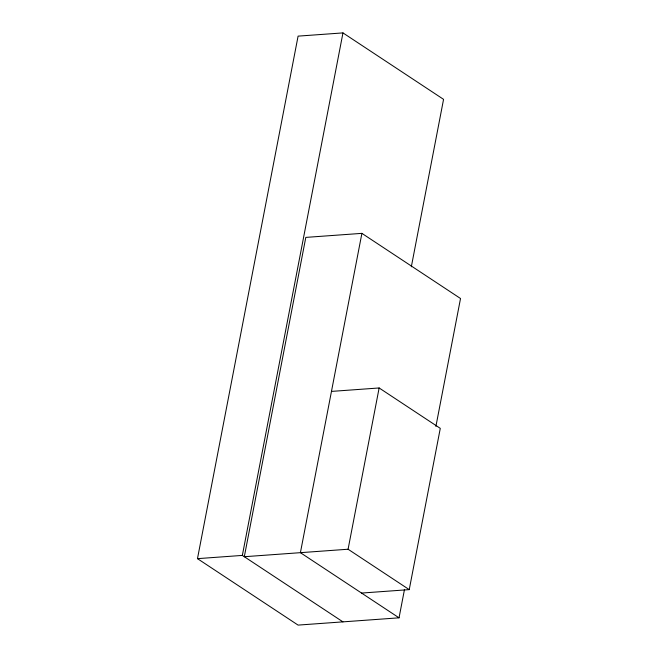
<?xml version="1.0" encoding="UTF-8"?>
<svg xmlns="http://www.w3.org/2000/svg" width="658" height="658" viewBox="0 0 658 658"><rect width="100%" height="100%" fill="white"/><g stroke="black" fill="none" stroke-linecap="round" stroke-linejoin="round"><path stroke-width="0.99" d="M404.464 589.617L399.036 617.821L298.074 625.1L197.474 558.65L298.09 36.132L342.966 32.9L443.566 99.35L411.324 266.803M342.95 621.868L242.341 555.41L342.966 32.9M331.459 391.403L379.14 387.965L440.284 428.358L409.235 589.626L348.082 549.233L244.315 556.717L305.805 237.398L361.9 233.36L300.41 552.671L399.036 617.821M348.082 549.233L379.14 387.965M435.892 426.433L460.526 298.51L361.9 233.36M197.474 558.65L242.341 555.41M361.555 593.064L409.235 589.626"/></g></svg>
